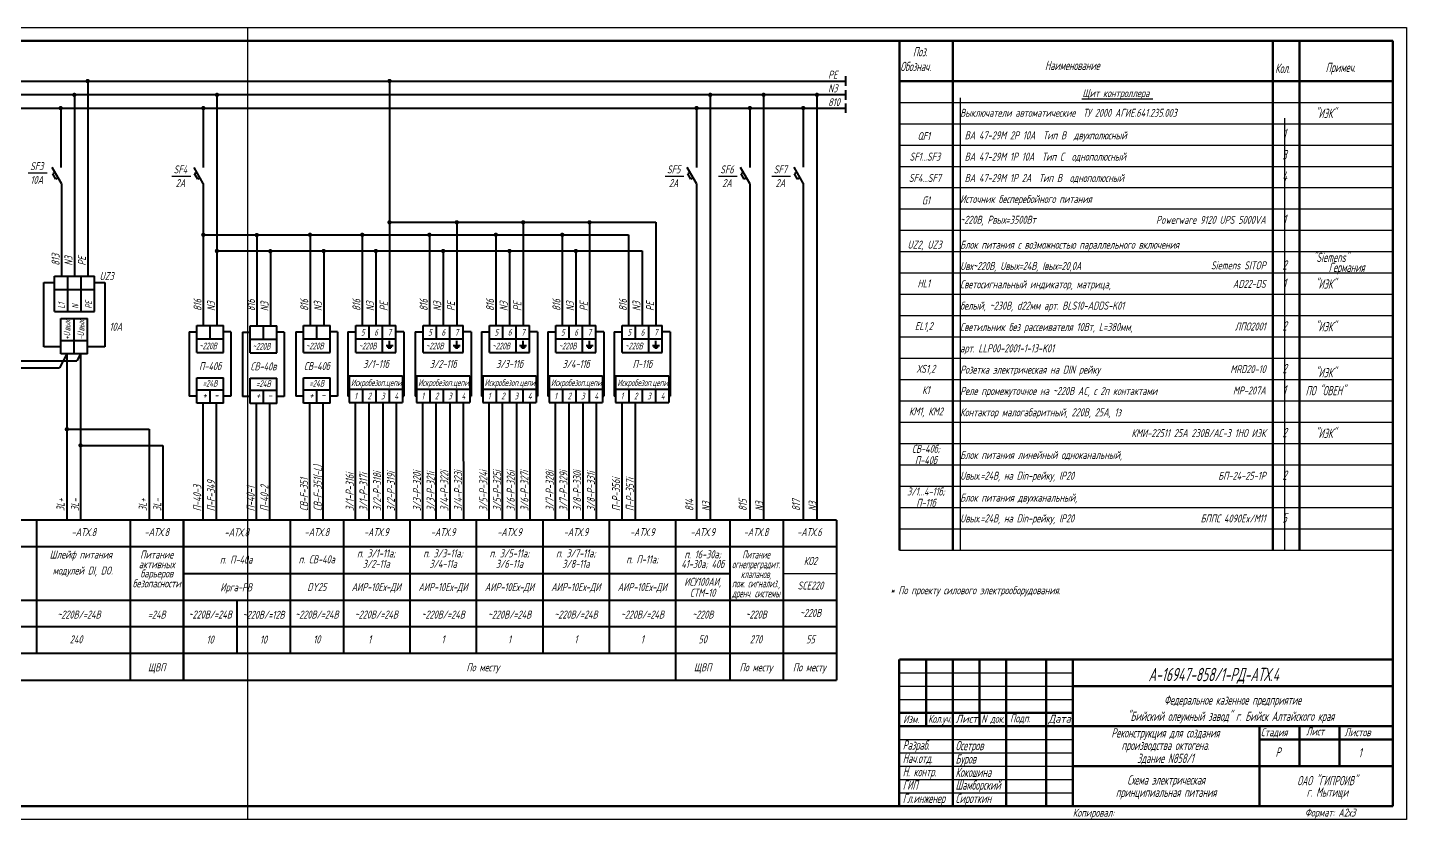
# Model space of a CAD drawing. Header units: millimetres. Extents: x -680 to 9204, y -4430 to 7779.
# Drawn here: x 4118 to 4635, y 2064 to 2361 of the extents above; entities that cross this region are included whole.
import ezdxf
from ezdxf.enums import TextEntityAlignment as Align

# ---------------------------------------------------------------- set-up
doc = ezdxf.new("R2010")
doc.units = ezdxf.units.MM
doc.layers.get('Defpoints').update_dxf_attribs({"color": 33})
for name, color, linetype, lineweight in [('Обводка', 6, 'Continuous', 25), ('Текст_КИП', 2, 'Continuous', 25), ('Толст.рамка', 7, 'Continuous', 60)]:
    doc.layers.add(name, color=color, linetype=linetype, lineweight=lineweight)
doc.layers.add('ТЕКСТ', color=2, linetype='Continuous')
doc.styles.add('Simplex', font='simplex.shx', dxfattribs={"width": 0.7, "oblique": 15})

msp = doc.modelspace()

# ---------------------------------------------------------------- linework, layer by layer
at = {"color": 1}
for p, q in [((3794.801, 2360.589), (4634.655, 2360.589)), ((4634.655, 2360.589), (4634.655, 2063.589)), ((4634.655, 2063.589), (3794.801, 2063.589))]:
    msp.add_line(p, q, dxfattribs=at)
at = {"lineweight": 60}
for p, q in [((3814.117, 2355.589), (4629.562, 2355.589)), ((4629.562, 2355.589), (4629.562, 2068.589)), ((4629.562, 2068.589), (3814.117, 2068.589))]:
    msp.add_line(p, q, dxfattribs=at)
at = {"lineweight": 40}
for p, q in [((4424.477, 2338.739), (4424.477, 2342.327)), ((3999.326, 2340.536), (4424.477, 2340.536)), ((4140.285, 2340.536), (4140.285, 2267.376)), ((4253.44, 2340.541), (4253.44, 2248.858)), ((4424.476, 2333.537), (4424.476, 2337.125)), ((4424.476, 2335.334), (4005.521, 2335.334)), ((4135.281, 2335.334), (4135.281, 2267.376)), ((4188.745, 2335.344), (4188.745, 2248.857)), ((4373.644, 2335.353), (4373.644, 2175.822)), ((4393.654, 2335.349), (4393.654, 2175.818)), ((4413.654, 2335.355), (4413.654, 2175.823)), ((4424.477, 2328.574), (4424.477, 2332.162)), ((4011.716, 2330.371), (4424.477, 2330.371)), ((4130.166, 2330.371), (4130.166, 2308.148)), ((4183.63, 2330.381), (4183.63, 2308.157)), ((4368.539, 2330.388), (4368.539, 2308.164)), ((4388.539, 2330.392), (4388.539, 2308.164)), ((4408.538, 2330.398), (4408.538, 2308.17)), ((4130.438, 2302.148), (4126.974, 2308.148)), ((4128.074, 2306.242), (4127.195, 2305.735)), ((4128.343, 2303.748), (4127.195, 2305.735)), ((4183.63, 2302.157), (4180.166, 2308.157)), ((4181.266, 2306.252), (4180.387, 2305.745)), ((4181.535, 2303.757), (4180.387, 2305.745)), ((4368.539, 2302.164), (4365.075, 2308.164)), ((4366.175, 2306.259), (4365.297, 2305.752)), ((4366.444, 2303.764), (4365.297, 2305.752)), ((4388.539, 2302.164), (4385.075, 2308.164)), ((4386.175, 2306.258), (4385.296, 2305.751)), ((4386.444, 2303.764), (4385.296, 2305.751)), ((4408.538, 2302.17), (4405.074, 2308.17)), ((4406.174, 2306.264), (4405.296, 2305.757)), ((4406.443, 2303.77), (4405.296, 2305.757)), ((4129.227, 2304.258), (4128.343, 2303.748)), ((4130.438, 2302.148), (4130.438, 2267.375)), ((4182.419, 2304.268), (4181.535, 2303.757)), ((4183.63, 2302.157), (4183.63, 2248.857)), ((4367.328, 2304.274), (4366.444, 2303.764)), ((4368.539, 2302.164), (4368.539, 2175.819)), ((4387.328, 2304.274), (4386.444, 2303.764)), ((4388.539, 2302.164), (4388.539, 2175.82)), ((4407.327, 2304.28), (4406.443, 2303.77)), ((4408.538, 2302.17), (4408.538, 2175.825)), ((4253.44, 2287.542), (4353.315, 2287.542)), ((4278.627, 2287.542), (4278.627, 2248.858)), ((4303.523, 2287.542), (4303.523, 2248.858)), ((4328.419, 2287.542), (4328.419, 2248.858)), ((4353.315, 2287.542), (4353.315, 2248.858)), ((4183.63, 2282.867), (4343.084, 2282.866)), ((4203.649, 2282.777), (4203.649, 2248.767)), ((4223.64, 2282.869), (4223.64, 2248.858)), ((4243.21, 2282.868), (4243.21, 2248.858)), ((4268.396, 2282.869), (4268.396, 2248.858)), ((4293.292, 2282.869), (4293.292, 2248.858)), ((4318.188, 2282.868), (4318.188, 2248.858)), ((4343.084, 2282.868), (4343.084, 2248.858)), ((4188.745, 2276.788), (4348.199, 2276.788)), ((4208.764, 2276.699), (4208.764, 2248.767)), ((4228.755, 2276.79), (4228.755, 2248.858)), ((4248.325, 2276.79), (4248.325, 2248.858)), ((4273.512, 2276.79), (4273.512, 2248.858)), ((4298.407, 2276.79), (4298.407, 2248.858)), ((4323.303, 2276.79), (4323.303, 2248.858)), ((4348.199, 2276.789), (4348.199, 2248.858)), ((4123.824, 2264.946), (4127.787, 2264.946)), ((4123.824, 2240.855), (4123.824, 2264.946)), ((4127.786, 2267.375), (4142.787, 2267.375)), ((4127.789, 2254.151), (4127.786, 2267.375)), ((4132.787, 2254.152), (4132.785, 2267.376)), ((4137.786, 2254.153), (4137.786, 2267.376)), ((4142.785, 2264.947), (4146.658, 2264.947)), ((4142.787, 2254.152), (4142.787, 2267.375)), ((4146.658, 2264.947), (4146.658, 2240.86)), ((4127.787, 2262.375), (4142.786, 2262.377)), ((4127.789, 2254.151), (4142.787, 2254.151)), ((4130.239, 2251.434), (4140.24, 2251.434)), ((4130.241, 2238.21), (4130.239, 2251.434)), ((4135.241, 2238.21), (4135.239, 2251.434)), ((4140.241, 2238.21), (4140.239, 2251.434)), ((4181.15, 2248.857), (4191.151, 2248.857)), ((4181.154, 2238.745), (4181.151, 2248.857)), ((4186.152, 2243.857), (4186.151, 2248.857)), ((4191.153, 2238.745), (4191.151, 2248.857)), ((4201.173, 2238.655), (4201.17, 2248.767)), ((4201.17, 2248.767), (4211.17, 2248.767)), ((4206.171, 2243.767), (4206.17, 2248.767)), ((4211.172, 2238.655), (4211.17, 2248.767)), ((4221.164, 2238.746), (4221.161, 2248.858)), ((4221.161, 2248.858), (4231.161, 2248.858)), ((4226.162, 2243.859), (4226.161, 2248.858)), ((4231.163, 2238.746), (4231.161, 2248.858)), ((4240.828, 2248.858), (4255.827, 2248.858)), ((4240.828, 2238.746), (4240.828, 2248.858)), ((4245.827, 2243.821), (4245.825, 2248.858)), ((4250.827, 2238.746), (4250.825, 2248.858)), ((4255.827, 2238.746), (4255.827, 2248.858)), ((4266.014, 2248.858), (4281.014, 2248.858)), ((4266.014, 2238.746), (4266.014, 2248.858)), ((4271.013, 2243.821), (4271.012, 2248.858)), ((4276.014, 2238.746), (4276.012, 2248.858)), ((4281.014, 2238.746), (4281.014, 2248.858)), ((4290.91, 2248.858), (4305.91, 2248.858)), ((4290.91, 2238.746), (4290.91, 2248.858)), ((4295.909, 2243.821), (4295.907, 2248.858)), ((4300.91, 2238.746), (4300.907, 2248.858)), ((4305.91, 2238.746), (4305.91, 2248.858)), ((4315.806, 2248.858), (4330.805, 2248.858)), ((4315.806, 2238.746), (4315.806, 2248.858)), ((4320.805, 2243.821), (4320.803, 2248.858)), ((4325.806, 2238.746), (4325.803, 2248.858)), ((4330.806, 2238.746), (4330.805, 2248.858)), ((4340.702, 2248.858), (4355.701, 2248.858)), ((4340.702, 2238.746), (4340.702, 2248.858)), ((4345.701, 2243.821), (4345.699, 2248.858)), ((4350.701, 2238.746), (4350.699, 2248.858)), ((4355.701, 2238.746), (4355.701, 2248.858)), ((4178.346, 2246.427), (4181.151, 2246.427)), ((4178.346, 2246.427), (4178.346, 2222.337)), ((4181.152, 2243.857), (4191.152, 2243.858)), ((4193.957, 2246.436), (4191.151, 2246.436)), ((4193.957, 2246.432), (4193.973, 2222.342)), ((4198.365, 2246.338), (4201.171, 2246.338)), ((4198.365, 2246.338), (4198.365, 2222.247)), ((4201.171, 2243.767), (4211.171, 2243.768)), ((4213.977, 2246.347), (4211.171, 2246.347)), ((4213.977, 2246.347), (4213.977, 2222.256)), ((4218.356, 2246.429), (4221.162, 2246.429)), ((4218.356, 2246.429), (4218.356, 2222.338)), ((4221.162, 2243.858), (4231.162, 2243.859)), ((4233.968, 2246.438), (4231.162, 2246.438)), ((4233.968, 2246.434), (4233.983, 2222.343)), ((4237.826, 2246.428), (4240.828, 2246.428)), ((4237.826, 2246.428), (4237.826, 2222.338)), ((4240.827, 2243.822), (4255.825, 2243.822)), ((4258.824, 2246.428), (4255.827, 2246.428)), ((4258.824, 2246.428), (4258.824, 2222.338)), ((4263.012, 2246.429), (4266.014, 2246.429)), ((4263.012, 2246.429), (4263.012, 2222.338)), ((4266.013, 2243.822), (4281.012, 2243.822)), ((4284.011, 2246.429), (4281.014, 2246.429)), ((4284.011, 2246.429), (4284.011, 2222.338)), ((4287.908, 2246.429), (4290.91, 2246.429)), ((4287.908, 2246.429), (4287.908, 2222.338)), ((4290.909, 2243.822), (4305.907, 2243.822)), ((4308.907, 2246.429), (4305.91, 2246.429)), ((4308.907, 2246.429), (4308.907, 2222.338)), ((4312.804, 2246.428), (4315.806, 2246.428)), ((4312.804, 2246.428), (4312.804, 2222.338)), ((4315.805, 2243.822), (4330.803, 2243.822)), ((4333.803, 2246.428), (4330.805, 2246.428)), ((4333.803, 2246.428), (4333.803, 2222.338)), ((4337.7, 2246.428), (4340.702, 2246.428)), ((4337.7, 2246.428), (4337.7, 2222.337)), ((4340.701, 2243.822), (4355.699, 2243.822)), ((4358.698, 2246.428), (4355.701, 2246.428)), ((4358.698, 2246.428), (4358.698, 2222.337)), ((4130.241, 2240.857), (4123.824, 2240.856)), ((4132.492, 2238.21), (4129.742, 2232.908)), ((4130.24, 2243.21), (4140.24, 2243.21)), ((4140.241, 2238.21), (4130.241, 2238.21)), ((4132.492, 2238.21), (4132.492, 2175.808)), ((4137.638, 2238.21), (4136.263, 2235.559)), ((4137.638, 2238.21), (4137.641, 2175.808)), ((4146.658, 2240.86), (4140.241, 2240.859)), ((4181.154, 2238.745), (4191.153, 2238.745)), ((4201.173, 2238.655), (4211.172, 2238.655)), ((4221.164, 2238.746), (4231.163, 2238.746)), ((4240.828, 2238.746), (4255.827, 2238.746)), ((4252.135, 2241.285), (4254.746, 2241.285)), ((4252.575, 2240.846), (4254.306, 2240.846)), ((4252.966, 2240.455), (4253.915, 2240.455)), ((4253.44, 2241.285), (4253.44, 2243.151)), ((4266.014, 2238.746), (4281.014, 2238.746)), ((4277.322, 2241.286), (4279.932, 2241.286)), ((4277.761, 2240.846), (4279.493, 2240.846)), ((4278.153, 2240.455), (4279.101, 2240.455)), ((4278.627, 2241.286), (4278.627, 2243.151)), ((4290.91, 2238.746), (4305.91, 2238.746)), ((4302.218, 2241.286), (4304.828, 2241.286)), ((4302.657, 2240.846), (4304.388, 2240.846)), ((4303.048, 2240.455), (4303.997, 2240.455)), ((4303.523, 2241.286), (4303.523, 2243.151)), ((4315.806, 2238.746), (4330.806, 2238.746)), ((4327.114, 2241.285), (4329.724, 2241.285)), ((4327.553, 2240.846), (4329.284, 2240.846)), ((4327.944, 2240.455), (4328.893, 2240.455)), ((4328.419, 2241.285), (4328.419, 2243.15)), ((4340.702, 2238.746), (4355.701, 2238.746)), ((4352.009, 2241.285), (4354.62, 2241.285)), ((4352.449, 2240.845), (4354.18, 2240.845)), ((4352.84, 2240.454), (4353.789, 2240.454)), ((4353.315, 2241.285), (4353.315, 2243.15)), ((4102.324, 2235.559), (4136.263, 2235.559)), ((4098.553, 2232.908), (4129.742, 2232.908)), ((4181.155, 2229.202), (4191.157, 2229.202)), ((4181.157, 2219.691), (4181.155, 2229.202)), ((4191.157, 2219.691), (4191.155, 2229.202)), ((4201.175, 2229.112), (4211.176, 2229.112)), ((4201.177, 2219.601), (4201.175, 2229.112)), ((4211.177, 2219.601), (4211.175, 2229.112)), ((4221.166, 2229.203), (4231.167, 2229.203)), ((4221.168, 2219.692), (4221.166, 2229.203)), ((4231.168, 2219.692), (4231.166, 2229.203)), ((4238.328, 2230.02), (4258.327, 2230.02)), ((4238.328, 2230.02), (4238.328, 2219.908)), ((4258.327, 2230.02), (4258.327, 2219.908)), ((4263.514, 2230.02), (4283.514, 2230.02)), ((4263.514, 2230.02), (4263.514, 2219.908)), ((4283.514, 2230.02), (4283.514, 2219.908)), ((4288.41, 2230.02), (4308.41, 2230.02)), ((4288.41, 2230.02), (4288.41, 2219.908)), ((4308.41, 2230.02), (4308.41, 2219.908)), ((4313.306, 2230.02), (4333.306, 2230.02)), ((4313.306, 2230.02), (4313.306, 2219.908)), ((4333.306, 2230.02), (4333.305, 2219.908)), ((4338.202, 2230.019), (4358.201, 2230.019)), ((4338.202, 2230.019), (4338.202, 2219.908)), ((4358.201, 2230.019), (4358.201, 2219.908)), ((4181.156, 2224.691), (4191.156, 2224.691)), ((4186.157, 2219.691), (4186.156, 2224.691)), ((4201.176, 2224.601), (4211.176, 2224.601)), ((4206.177, 2219.601), (4206.176, 2224.601)), ((4221.167, 2224.692), (4231.167, 2224.692)), ((4226.168, 2219.692), (4226.167, 2224.692)), ((4238.327, 2224.944), (4258.327, 2224.944)), ((4243.327, 2224.945), (4243.325, 2219.908)), ((4248.326, 2224.908), (4248.325, 2219.908)), ((4253.326, 2224.908), (4253.325, 2219.908)), ((4263.513, 2224.944), (4283.514, 2224.944)), ((4268.513, 2224.945), (4268.512, 2219.908)), ((4273.513, 2224.908), (4273.512, 2219.908)), ((4278.513, 2224.908), (4278.512, 2219.908)), ((4288.409, 2224.944), (4308.41, 2224.944)), ((4293.409, 2224.945), (4293.407, 2219.908)), ((4298.409, 2224.908), (4298.407, 2219.908)), ((4303.409, 2224.908), (4303.407, 2219.908)), ((4313.305, 2224.944), (4333.305, 2224.944)), ((4318.305, 2224.945), (4318.303, 2219.908)), ((4323.304, 2224.908), (4323.303, 2219.908)), ((4328.304, 2224.908), (4328.303, 2219.908)), ((4338.201, 2224.944), (4358.201, 2224.944)), ((4343.201, 2224.945), (4343.199, 2219.908)), ((4348.2, 2224.907), (4348.199, 2219.908)), ((4353.2, 2224.907), (4353.199, 2219.908)), ((4181.157, 2222.337), (4178.346, 2222.337)), ((4191.157, 2219.691), (4181.157, 2219.691)), ((4183.47, 2219.6), (4183.47, 2175.731)), ((4188.619, 2175.731), (4188.616, 2219.6)), ((4193.973, 2222.346), (4191.157, 2222.346)), ((4201.176, 2222.247), (4198.365, 2222.247)), ((4211.177, 2219.601), (4201.177, 2219.601)), ((4203.48, 2219.601), (4203.48, 2175.732)), ((4208.629, 2175.732), (4208.626, 2219.601)), ((4213.977, 2222.256), (4211.176, 2222.256)), ((4221.167, 2222.338), (4218.356, 2222.338)), ((4231.168, 2219.692), (4221.168, 2219.692)), ((4223.471, 2219.692), (4223.471, 2175.823)), ((4228.62, 2175.823), (4228.617, 2219.692)), ((4233.983, 2222.347), (4231.167, 2222.347)), ((4238.328, 2222.338), (4237.826, 2222.338)), ((4238.328, 2219.908), (4258.327, 2219.908)), ((4240.606, 2219.908), (4240.606, 2175.823)), ((4245.756, 2175.823), (4245.752, 2219.908)), ((4250.898, 2219.908), (4250.898, 2175.824)), ((4256.048, 2175.824), (4256.044, 2219.908)), ((4258.327, 2222.338), (4258.824, 2222.338)), ((4263.514, 2222.338), (4263.012, 2222.338)), ((4263.514, 2219.908), (4283.514, 2219.908)), ((4265.793, 2219.908), (4265.793, 2175.824)), ((4270.942, 2175.824), (4270.939, 2219.908)), ((4276.085, 2219.908), (4276.085, 2175.824)), ((4281.234, 2175.824), (4281.231, 2219.908)), ((4283.514, 2222.338), (4284.011, 2222.338)), ((4288.41, 2222.338), (4287.908, 2222.338)), ((4288.41, 2219.908), (4308.41, 2219.908)), ((4290.688, 2219.908), (4290.688, 2175.824)), ((4295.838, 2175.824), (4295.834, 2219.908)), ((4300.98, 2219.908), (4300.98, 2175.824)), ((4306.13, 2175.824), (4306.127, 2219.908)), ((4308.41, 2222.338), (4308.907, 2222.338)), ((4313.306, 2222.338), (4312.804, 2222.338)), ((4313.306, 2219.908), (4333.305, 2219.908)), ((4315.584, 2219.908), (4315.584, 2175.823)), ((4320.734, 2175.823), (4320.73, 2219.908)), ((4325.876, 2219.908), (4325.876, 2175.824)), ((4331.026, 2175.824), (4331.022, 2219.908)), ((4333.305, 2222.338), (4333.803, 2222.338)), ((4338.202, 2222.337), (4337.7, 2222.337)), ((4338.202, 2219.908), (4358.201, 2219.908)), ((4340.48, 2219.908), (4340.48, 2175.823)), ((4345.63, 2175.823), (4345.626, 2219.908)), ((4358.201, 2222.337), (4358.698, 2222.337)), ((4132.492, 2209.94), (4163.309, 2209.94)), ((4163.309, 2209.94), (4163.309, 2175.808)), ((4137.607, 2203.862), (4168.456, 2203.862)), ((4168.456, 2203.862), (4168.457, 2175.808))]:
    msp.add_line(p, q, dxfattribs=at)
at = {"lineweight": 50}
msp.add_line((4444.562, 2340.542), (4629.562, 2340.542), dxfattribs=at)
msp.add_line((4401.063, 2155.825), (4421.062, 2155.826))
at = {"lineweight": 40, "const_width": 0.808}
for points in [[(4139.877, 2340.536, 1), (4140.685, 2340.536, 1)], [(4253.036, 2340.541, 1), (4253.845, 2340.541, 1)], [(4134.877, 2335.333, 1), (4135.685, 2335.333, 1)], [(4188.341, 2335.342, 1), (4189.149, 2335.342, 1)], [(4373.25, 2335.349, 1), (4374.058, 2335.349, 1)], [(4393.25, 2335.354, 1), (4394.058, 2335.354, 1)], [(4413.25, 2335.36, 1), (4414.058, 2335.36, 1)], [(4129.762, 2330.371, 1), (4130.57, 2330.371, 1)], [(4183.226, 2330.381, 1), (4184.034, 2330.381, 1)], [(4368.135, 2330.388, 1), (4368.943, 2330.388, 1)], [(4388.135, 2330.392, 1), (4388.943, 2330.392, 1)], [(4408.134, 2330.398, 1), (4408.943, 2330.398, 1)], [(4253.036, 2287.542, 1), (4253.845, 2287.542, 1)], [(4278.223, 2287.542, 1), (4279.031, 2287.542, 1)], [(4303.119, 2287.542, 1), (4303.927, 2287.542, 1)], [(4328.015, 2287.542, 1), (4328.823, 2287.542, 1)], [(4183.226, 2282.867, 1), (4184.034, 2282.867, 1)], [(4203.245, 2282.777, 1), (4204.053, 2282.777, 1)], [(4223.236, 2282.869, 1), (4224.044, 2282.869, 1)], [(4242.806, 2282.868, 1), (4243.614, 2282.868, 1)], [(4267.992, 2282.869, 1), (4268.8, 2282.869, 1)], [(4292.888, 2282.869, 1), (4293.696, 2282.869, 1)], [(4317.784, 2282.868, 1), (4318.592, 2282.868, 1)], [(4188.341, 2276.788, 1), (4189.149, 2276.788, 1)], [(4208.36, 2276.699, 1), (4209.169, 2276.699, 1)], [(4228.351, 2276.79, 1), (4229.16, 2276.79, 1)], [(4247.921, 2276.79, 1), (4248.729, 2276.79, 1)], [(4273.107, 2276.79, 1), (4273.916, 2276.79, 1)], [(4298.003, 2276.79, 1), (4298.812, 2276.79, 1)], [(4322.899, 2276.79, 1), (4323.707, 2276.79, 1)], [(4132.088, 2209.94, 1), (4132.896, 2209.94, 1)], [(4137.203, 2203.862, 1), (4138.011, 2203.862, 1)]]:
    msp.add_lwpolyline(points, format="xyb", close=True, dxfattribs=at)
at = {"layer": 'Defpoints'}
for p, q in [((4200.223, 2360.589), (4200.223, 2063.589)), ((4467.356, 2334.225), (4467.356, 2164.542)), ((4589, 2326.601), (4589, 2164.542))]:
    msp.add_line(p, q, dxfattribs=at)
at = {"layer": 'Обводка', "color": 155}
for p, q in [((4444.562, 2332.542), (4629.562, 2332.542)), ((4444.562, 2324.542), (4629.562, 2324.542)), ((4444.562, 2316.542), (4629.562, 2316.542)), ((4444.562, 2308.542), (4629.562, 2308.542)), ((4444.562, 2300.542), (4629.562, 2300.542)), ((4444.562, 2292.542), (4629.562, 2292.542)), ((4444.562, 2284.542), (4629.562, 2284.542)), ((4444.562, 2276.542), (4629.562, 2276.542)), ((4444.562, 2268.542), (4629.562, 2268.542)), ((4444.562, 2260.542), (4629.562, 2260.542)), ((4444.562, 2252.542), (4629.562, 2252.542)), ((4444.562, 2244.542), (4629.562, 2244.542)), ((4444.562, 2236.542), (4629.562, 2236.542)), ((4444.562, 2228.542), (4629.562, 2228.542)), ((4444.562, 2220.542), (4629.562, 2220.542)), ((4444.562, 2212.542), (4629.562, 2212.542)), ((4444.562, 2204.542), (4629.562, 2204.542)), ((4444.562, 2196.542), (4629.562, 2196.542)), ((4444.562, 2188.542), (4629.562, 2188.542)), ((4444.562, 2180.542), (4629.562, 2180.542)), ((4444.562, 2172.542), (4629.562, 2172.542)), ((4444.562, 2164.542), (4629.562, 2164.542)), ((4444.562, 2118.583), (4509.562, 2118.583)), ((4444.562, 2113.583), (4509.562, 2113.583)), ((4444.562, 2108.583), (4509.562, 2108.583)), ((4444.562, 2093.583), (4509.562, 2093.583)), ((4444.562, 2088.583), (4509.562, 2088.583)), ((4444.562, 2083.583), (4509.562, 2083.583)), ((4444.562, 2078.583), (4509.562, 2078.583)), ((4444.562, 2073.583), (4509.562, 2073.583))]:
    msp.add_line(p, q, dxfattribs=at)
at = {"layer": 'Обводка'}
for p, q in [((4118.023, 2306.077), (4125.039, 2306.085)), ((4171.877, 2304.861), (4178.893, 2304.869)), ((4356.786, 2304.868), (4363.802, 2304.876)), ((4376.786, 2304.868), (4383.802, 2304.876)), ((4396.786, 2304.874), (4403.802, 2304.882))]:
    msp.add_line(p, q, dxfattribs=at)
at = {"layer": 'Обводка', "lineweight": 40}
for p, q in [((4421.062, 2175.814), (3825.746, 2175.808)), ((4121.095, 2175.809), (4121.098, 2125.801)), ((4156.154, 2175.813), (4156.156, 2115.814)), ((4176.158, 2115.815), (4176.154, 2175.813)), ((4176.157, 2175.816), (4176.16, 2115.817)), ((4176.157, 2175.814), (4176.158, 2115.815)), ((4216.168, 2175.818), (4216.168, 2125.814)), ((4236.168, 2175.817), (4236.168, 2125.809)), ((4261.064, 2175.817), (4261.064, 2125.809)), ((4285.96, 2175.817), (4285.959, 2125.809)), ((4310.855, 2175.817), (4310.855, 2125.809)), ((4335.751, 2175.817), (4335.751, 2125.809)), ((4360.647, 2175.817), (4360.647, 2115.817)), ((4381.063, 2175.82), (4381.063, 2115.807)), ((4401.063, 2175.82), (4401.063, 2115.803)), ((4421.062, 2175.82), (4421.063, 2115.803)), ((4421.062, 2165.822), (4017.278, 2165.808)), ((4176.158, 2155.819), (4381.063, 2155.825)), ((3837.746, 2145.804), (4421.062, 2145.806)), ((4196.167, 2145.716), (4196.167, 2125.714)), ((4421.063, 2135.804), (3837.746, 2135.804)), ((4421.063, 2125.806), (3825.746, 2125.8)), ((3825.746, 2115.803), (4421.063, 2115.803))]:
    msp.add_line(p, q, dxfattribs=at)
at = {"layer": 'Толст.рамка'}
for p, q in [((4444.562, 2164.542), (4444.562, 2355.567)), ((4464.562, 2164.542), (4464.562, 2355.57)), ((4584.562, 2164.542), (4584.562, 2355.567)), ((4594.562, 2164.542), (4594.562, 2355.569)), ((4444.562, 2340.542), (4629.562, 2340.542)), ((4444.483, 2068.583), (4444.483, 2123.583)), ((4444.562, 2123.583), (4629.562, 2123.583)), ((4454.562, 2098.583), (4454.562, 2123.583)), ((4464.562, 2068.583), (4464.562, 2123.583)), ((4474.562, 2098.583), (4474.562, 2123.583)), ((4484.562, 2068.583), (4484.562, 2123.583)), ((4499.562, 2068.583), (4499.562, 2123.583)), ((4509.562, 2068.583), (4509.562, 2123.583)), ((4509.562, 2113.583), (4629.562, 2113.583)), ((4444.562, 2103.583), (4509.562, 2103.583)), ((4444.562, 2098.583), (4509.562, 2098.583)), ((4509.562, 2098.583), (4629.562, 2098.583)), ((4579.562, 2098.583), (4579.562, 2068.583)), ((4579.562, 2093.583), (4629.562, 2093.583)), ((4594.562, 2083.583), (4594.562, 2098.583)), ((4609.562, 2083.583), (4609.562, 2098.583)), ((4509.562, 2083.583), (4629.562, 2083.583))]:
    msp.add_line(p, q, dxfattribs=at)

# ---------------------------------------------------------------- texts
at = {"layer": 'Defpoints', "style": 'Simplex', "oblique": 15, "width": 0.6}
msp.add_text('10А', height=3, dxfattribs=at).set_placement((4150.799, 2246.887), align=Align.CENTER)
at = {"layer": 'ТЕКСТ', "color": 4, "style": 'Simplex', "oblique": 15, "width": 0.6}
for s, p in [('PE', (4417.86, 2341.421)), ('N3', (4417.86, 2336.312)), ('810', (4417.86, 2331.098))]:
    msp.add_text(s, height=3, dxfattribs=at).set_placement(p)
at = {"layer": 'ТЕКСТ', "style": 'Simplex', "oblique": 15, "width": 0.6}
msp.add_text('* По проекту силового электрооборудования.', height=3, dxfattribs=at).set_placement((4441.207, 2148.039))
at = {"layer": 'Текст_КИП', "style": 'Simplex', "oblique": 15}
for s, height, width, p in [('Поз.', 3.5, 0.6, (4449.654, 2349.787)), ('Обознач.', 3.5, 0.6, (4444.931, 2344.256)), ('Наименование', 3.5, 0.6, (4499.141, 2344.636)), ('Кол.', 3.5, 0.6, (4585.431, 2343.566)), ('Примеч.', 3.5, 0.6, (4604.371, 2343.908)), ('%%UЩит контроллера ', 3, 0.6, (4513.192, 2334.5)), ('Выключатели автоматические  ТУ 2000 АГИЕ.641.235.003', 3, 0.6, (4467.356, 2327.11)), ('ВА 47-29М 2Р 10А  Тип В  двухполюсный', 3, 0.6, (4469.036, 2318.672)), ('ВА 47-29М 1P 10А  Тип С  однополюсный', 3, 0.6, (4469.036, 2310.672)), ('ВА 47-29М 1P 2А  Тип В  однополюсный', 3, 0.6, (4469.036, 2302.672)), ('Источник бесперебойного питания', 3, 0.6, (4467.356, 2294.789)), ('~220В, Pвых=3500Вт', 3, 0.6, (4467.356, 2287.005)), ('Блок питания с возможностью параллельного включения', 3, 0.6, (4467.356, 2277.655)), ('Uвх~220В, Uвых=24В, Iвых=20,0А', 3, 0.6, (4467.356, 2269.655)), ('Светосигнальный индикатор, матрица,', 3, 0.6, (4467.356, 2262.789)), ('белый, ~230В, d22мм арт. BLS10-ADDS-K01', 3, 0.6, (4467.356, 2254.789)), ('Светильник без рассеивателя 10Вт, L=380мм,', 3, 0.6, (4467.356, 2246.789)), ('5', 2.5, 0.6, (4242.727, 2245.062)), ('6', 2.5, 0.6, (4247.724, 2245.063)), ('7', 2.5, 0.6, (4252.724, 2245.063)), ('5', 2.5, 0.6, (4267.913, 2245.062)), ('6', 2.5, 0.6, (4272.91, 2245.064)), ('7', 2.5, 0.6, (4277.91, 2245.064)), ('5', 2.5, 0.6, (4292.809, 2245.062)), ('6', 2.5, 0.6, (4297.806, 2245.064)), ('7', 2.5, 0.6, (4302.806, 2245.064)), ('5', 2.5, 0.6, (4317.705, 2245.062)), ('6', 2.5, 0.6, (4322.702, 2245.063)), ('7', 2.5, 0.6, (4327.702, 2245.063)), ('5', 2.5, 0.6, (4342.601, 2245.061)), ('6', 2.5, 0.6, (4347.598, 2245.063)), ('7', 2.5, 0.6, (4352.598, 2245.064)), ('~220В', 2.5, 0.6, (4182.032, 2239.928)), ('~220В', 2.5, 0.6, (4202.051, 2239.798)), ('~220В', 2.5, 0.6, (4222.042, 2239.89)), ('~220В', 2.5, 0.6, (4241.83, 2239.89)), ('~220В', 2.5, 0.6, (4267.017, 2239.89)), ('~220В', 2.5, 0.6, (4291.913, 2239.89)), ('~220В', 2.5, 0.6, (4316.809, 2239.89)), ('~220В', 2.5, 0.6, (4341.704, 2239.889)), ('арт. LLP00-2001-1-13-K01', 3, 0.6, (4467.356, 2238.789)), ('Розетка электрическая на DIN рейку', 3, 0.6, (4467.356, 2230.789)), ('=24В', 2.5, 0.6, (4183.343, 2225.876)), ('=24В', 2.5, 0.6, (4203.362, 2225.786)), ('=24В', 2.5, 0.6, (4223.353, 2225.877)), ('Искробезоп.цепи', 2.5, 0.6, (4238.978, 2226.129)), ('Искробезоп.цепи', 2.5, 0.6, (4264.164, 2226.129)), ('Искробезоп.цепи', 2.5, 0.6, (4289.06, 2226.129)), ('Искробезоп.цепи', 2.5, 0.6, (4313.956, 2226.129)), ('Искробезоп.цепи', 2.5, 0.6, (4338.852, 2226.128)), ('+', 3, 0.6, (4183.334, 2221.293)), ('+', 3, 0.6, (4203.353, 2221.203)), ('+', 3, 0.6, (4223.345, 2221.294)), ('1', 2.5, 0.6, (4240.227, 2221.148)), ('2', 2.5, 0.6, (4245.225, 2221.149)), ('3', 2.5, 0.6, (4250.225, 2221.111)), ('4', 2.5, 0.6, (4255.225, 2221.111)), ('1', 2.5, 0.6, (4265.413, 2221.148)), ('2', 2.5, 0.6, (4270.412, 2221.149)), ('3', 2.5, 0.6, (4275.411, 2221.112)), ('4', 2.5, 0.6, (4280.411, 2221.112)), ('1', 2.5, 0.6, (4290.309, 2221.148)), ('2', 2.5, 0.6, (4295.308, 2221.149)), ('3', 2.5, 0.6, (4300.307, 2221.112)), ('4', 2.5, 0.6, (4305.307, 2221.112)), ('1', 2.5, 0.6, (4315.205, 2221.148)), ('2', 2.5, 0.6, (4320.203, 2221.149)), ('3', 2.5, 0.6, (4325.203, 2221.111)), ('4', 2.5, 0.6, (4330.203, 2221.111)), ('1', 2.5, 0.6, (4340.101, 2221.147)), ('2', 2.5, 0.6, (4345.099, 2221.148)), ('3', 2.5, 0.6, (4350.099, 2221.111)), ('4', 2.5, 0.6, (4355.099, 2221.111)), ('Реле промежуточное на ~220В AC, с 2п контактами', 3, 0.6, (4467.356, 2222.789)), ('-', 3, 0.6, (4187.762, 2221.293)), ('-', 3, 0.6, (4207.781, 2221.203)), ('-', 3, 0.6, (4227.772, 2221.294)), ('Контактор малогабаритный, 220В, 25А, 1з', 3, 0.6, (4467.356, 2214.789)), ('Блок питания линейный одноканальный,', 3, 0.6, (4467.356, 2198.789)), ('Uвых.=24В, на Din-рейку, IP20', 3, 0.6, (4467.356, 2191.005)), ('Блок питания двухканальный,', 3, 0.6, (4467.356, 2182.789)), ('Uвых.=24В, на Din-рейку, IP20', 3, 0.6, (4467.356, 2175.005)), ('Изм.', 3, 0.6, (4445.996, 2099.696)), ('Подп.', 3, 0.6, (4486.051, 2100.012)), ('Стадия', 3, 0.6, (4580.091, 2094.79)), ('Лист', 3, 0.6, (4597.031, 2095.107)), ('Листов', 3, 0.6, (4611.438, 2094.79)), ('Разраб.', 3.5, 0.6, (4445.821, 2089.733)), ('Осетров', 3.5, 0.6, (4465.627, 2089.537)), ('Р', 3.5, 0.6, (4585.592, 2087.087)), ('1', 3.5, 0.6, (4616.741, 2086.879)), ('Нач.отд.', 3.5, 0.6, (4445.821, 2084.733)), ('Н. контр.', 3.5, 0.6, (4445.821, 2079.733)), ('Буров', 3.5, 0.6, (4465.627, 2084.537)), ('ГИП', 3.5, 0.6, (4445.821, 2074.733)), ('Шамборский', 3.5, 0.5, (4465.627, 2074.733)), ('Кокошина', 3.5, 0.6, (4465.627, 2079.537)), ('Гл.инженер', 3.5, 0.6, (4445.821, 2069.733)), ('Сироткин', 3.5, 0.6, (4465.627, 2069.733))]:
    msp.add_text(s, height=height, dxfattribs=dict(at, width=width)).set_placement(p)
at = {"layer": 'Текст_КИП', "style": 'Simplex', "oblique": 15, "width": 0.6}
for s, height, p in [('"ИЭК"', 3.5, (4604.333, 2326.665)), ('1', 3.5, (4589, 2319.155)), ('3', 3.5, (4589, 2311.155)), ('SF3', 3, (4121.167, 2307.105)), ('SF4', 3, (4175.021, 2305.889)), ('SF5', 3, (4359.931, 2305.896)), ('SF6', 3, (4379.93, 2305.896)), ('SF7', 3, (4399.93, 2305.902)), ('4', 3.5, (4589, 2303.155)), ('1', 3.5, (4589, 2286.957)), ('"Siemens"', 3.5, (4606.376, 2272.665)), ('2', 3.5, (4589, 2269.798)), ('Германия', 3.5, (4612.227, 2268.911)), ('1', 3.5, (4589, 2262.957)), ('"ИЭК"', 3.5, (4604.333, 2262.665)), ('2', 3.5, (4589, 2246.957)), ('"ИЭК"', 3.5, (4604.333, 2246.665)), ('2', 3.5, (4589, 2230.957)), ('"ИЭК"', 3.5, (4604.333, 2229.409)), ('1', 3.5, (4589, 2222.957)), ('ПО "ОВЕН"', 3.5, (4604.333, 2222.665)), ('2', 3.5, (4589, 2206.957)), ('"ИЭК"', 3.5, (4604.333, 2206.665)), ('2', 3.5, (4589, 2190.957)), ('5', 3.5, (4589, 2174.957)), ('Федеральное казенное предприятие', 3.5, (4569.483, 2106.624)), ('"Бийский олеумный завод" г. Бийск Алтайского края ', 3.5, (4569.483, 2100.547)), ('Реконструкция для создания', 3.5, (4544.29, 2094.299)), ('производства октогена.', 3.5, (4544.29, 2089.645)), ('Здание N858/1', 3.5, (4544.29, 2084.757)), ('Схема электрическая', 3.5, (4544.562, 2076.658)), ('ОАО "ГИПРОИВ"', 3.5, (4604.999, 2076.394)), ('принципиальная питания', 3.5, (4544.562, 2072.026))]:
    msp.add_text(s, height=height, dxfattribs=at).set_placement(p, align=Align.CENTER)
at = {"layer": 'Текст_КИП', "color": 3, "style": 'Simplex', "oblique": 15}
for s, width, p in [('QF1', 0.6, (4453.714, 2318.38)), ('SF1...SF3', 0.6, (4454.129, 2310.672)), ('SF4...SF7', 0.6, (4454.129, 2302.672)), ('10А', 0.6, (4121.167, 2301.968)), ('2А', 0.6, (4175.021, 2300.752)), ('2А', 0.6, (4359.931, 2300.759)), ('2А', 0.6, (4379.93, 2300.759)), ('2А', 0.6, (4399.93, 2300.765)), ('G1', 0.6, (4454.509, 2294.253)), ('UZ2, UZ3', 0.6, (4454.009, 2277.671)), ('UZ3', 0.6, (4147.386, 2265.873)), ('HL1', 0.6, (4453.714, 2263.102)), ('ЕL1,2', 0.6, (4453.714, 2247.102)), ('ХS1,2', 0.6, (4454.509, 2231.102)), ('К1', 0.6, (4454.509, 2223.102)), ('КМ1, КМ2', 0.6, (4454.509, 2215.102)), ('СВ-40б;', 0.6, (4454.509, 2201.08)), ('П-40б', 0.6, (4454.509, 2196.83)), ('3/1...4-11б;', 0.6, (4454.509, 2185.08)), ('П-11б', 0.6, (4454.509, 2180.83)), ('Шлейф питания ', 0.6, (4138.444, 2161.44)), ('Питание', 0.6, (4166.157, 2161.44)), ('п. П-40а', 0.6, (4195.928, 2159.546)), ('п. СВ-40а', 0.6, (4226.168, 2159.637)), ('п. 3/1-11а;', 0.6, (4248.449, 2161.896)), ('3/2-11а', 0.6, (4248.449, 2157.956)), ('п. 3/3-11а;', 0.6, (4273.501, 2161.896)), ('3/4-11а', 0.6, (4273.501, 2157.955)), ('п. 3/5-11а;', 0.6, (4298.397, 2161.896)), ('3/6-11а', 0.6, (4298.397, 2157.955)), ('п. 3/7-11а;', 0.6, (4323.293, 2161.899)), ('3/8-11а', 0.6, (4323.293, 2157.958)), ('п. П-11а;', 0.6, (4348.189, 2159.635)), ('41-30а; 40б', 0.6, (4370.824, 2157.877)), ('п. 16-30а;', 0.6, (4370.824, 2161.516)), ('Питание', 0.5, (4390.823, 2161.441)), ('КО2', 0.6, (4411.239, 2159.023)), ('модулей DI, DO.', 0.6, (4138.444, 2155.44)), ('активных', 0.6, (4166.157, 2157.797)), ('барьеров', 0.6, (4166.157, 2154.331)), ('огнепреградит.', 0.5, (4390.823, 2157.798)), ('клапанов,', 0.5, (4390.823, 2154.084)), ('безопасности', 0.6, (4166.157, 2150.617)), ('Ирга-РВ', 0.6, (4195.928, 2149.157)), ('DY25', 0.6, (4226.168, 2149.25)), ('АИР-10Ех-ДИ', 0.6, (4248.449, 2149.25)), ('АИР-10Ех-ДИ', 0.6, (4273.501, 2149.25)), ('АИР-10Ех-ДИ', 0.6, (4298.397, 2149.25)), ('АИР-10Ех-ДИ', 0.6, (4323.293, 2149.253)), ('АИР-10Ех-ДИ', 0.6, (4348.189, 2149.249)), ('ИСУ100АИ,', 0.6, (4370.824, 2151.228)), ('пож. сигнализ.,', 0.5, (4390.823, 2150.618)), ('SCE220', 0.6, (4411.239, 2149.809)), ('СТМ-10', 0.6, (4370.824, 2147.121)), ('дренч. системы', 0.5, (4390.823, 2146.904)), ('~220В/=24В', 0.6, (4136.979, 2138.915)), ('=24В', 0.6, (4166.157, 2138.915)), ('~220В/=24В', 0.6, (4186.167, 2138.932)), ('~220В/=12В', 0.6, (4206.177, 2138.831)), ('~220В/=24В', 0.6, (4226.168, 2138.923)), ('~220В/=24В', 0.6, (4248.449, 2138.923)), ('~220В/=24В', 0.6, (4273.501, 2138.922)), ('~220В/=24В', 0.6, (4298.397, 2138.922)), ('~220В/=24В', 0.6, (4323.293, 2138.925)), ('~220В/=24В', 0.6, (4348.189, 2138.922)), ('~220В', 0.6, (4370.824, 2138.924)), ('~220В', 0.6, (4390.823, 2138.929)), ('~220В', 0.6, (4411.239, 2139.54)), ('240', 0.6, (4135.937, 2129.63)), ('10', 0.6, (4186.167, 2129.54)), ('10', 0.6, (4206.177, 2129.542)), ('10', 0.6, (4226.168, 2129.633)), ('1', 0.6, (4245.991, 2129.633)), ('1', 0.6, (4273.501, 2129.633)), ('1', 0.6, (4298.397, 2129.632)), ('1', 0.6, (4323.293, 2129.636)), ('1', 0.6, (4348.189, 2129.632)), ('50', 0.6, (4370.824, 2129.635)), ('270', 0.6, (4390.823, 2129.639)), ('55', 0.6, (4411.24, 2129.635)), ('ЩВП', 0.6, (4166.157, 2119.141)), ('По месту', 0.6, (4288.413, 2119.143)), ('ЩВП', 0.6, (4370.824, 2119.143)), ('По месту', 0.6, (4390.823, 2119.143)), ('По месту', 0.6, (4410.823, 2119.143)), ('Формат: А2х3', 0.6, (4606.077, 2064.665))]:
    msp.add_text(s, height=3, dxfattribs=dict(at, width=width)).set_placement(p, align=Align.CENTER)
at = {"layer": 'Текст_КИП', "color": 1, "style": 'Simplex', "oblique": 15, "width": 0.6}
msp.add_text('Powerware 9120 UPS 5000VA', height=3, dxfattribs=at).set_placement((4581.89, 2286.969), align=Align.RIGHT)
at = {"layer": 'Текст_КИП', "color": 4, "style": 'Simplex', "oblique": 15, "width": 0.6}
for s, p in [('813', (4129.752, 2271.291)), ('N3', (4134.596, 2271.292)), ('РЕ', (4139.617, 2271.292)), ('814', (4367.336, 2179.24)), ('N3', (4373.531, 2179.24)), ('815', (4387.336, 2179.245)), ('N3', (4393.531, 2179.245)), ('817', (4407.336, 2179.25)), ('N3', (4413.53, 2179.25))]:
    msp.add_text(s, height=3, rotation=90, dxfattribs=at).set_placement(p)
at = {"layer": 'Текст_КИП', "style": 'Simplex', "oblique": 15, "width": 0.6}
for s, p in [('Siemens SITOP', (4581.89, 2269.896)), ('AD22-DS', (4581.89, 2262.969)), ('ЛПО2001', (4581.89, 2246.969)), ('MRD20-10', (4581.89, 2230.969)), ('МР-207А', (4581.89, 2222.969)), ('КМИ-22511 25А 230В/АС-3 1НО ИЭК', (4581.89, 2206.969)), ('БП-24-25-1Р', (4581.89, 2190.969)), ('БППС 4090Ex/M11', (4581.89, 2174.969))]:
    msp.add_text(s, height=3, dxfattribs=at).set_placement(p, align=Align.RIGHT)
for s, height, p in [('L1', 2.5, (4131.678, 2255.123)), ('N', 2.5, (4136.873, 2255.124)), ('РЕ', 2.5, (4141.923, 2255.124)), ('816', 3, (4182.962, 2254.284)), ('N3', 3, (4188.06, 2254.284)), ('816', 3, (4202.981, 2254.194)), ('N3', 3, (4208.079, 2254.194)), ('816', 3, (4222.972, 2254.285)), ('N3', 3, (4228.07, 2254.285)), ('816', 3, (4242.542, 2254.285)), ('N3', 3, (4247.64, 2254.285)), ('РЕ', 3, (4252.755, 2254.285)), ('816', 3, (4267.728, 2254.286)), ('N3', 3, (4272.826, 2254.286)), ('РЕ', 3, (4277.942, 2254.286)), ('816', 3, (4292.624, 2254.286)), ('N3', 3, (4297.722, 2254.286)), ('РЕ', 3, (4302.837, 2254.286)), ('816', 3, (4317.52, 2254.285)), ('N3', 3, (4322.618, 2254.285)), ('РЕ', 3, (4327.733, 2254.285)), ('816', 3, (4342.416, 2254.285)), ('N3', 3, (4347.514, 2254.285)), ('РЕ', 3, (4352.629, 2254.285)), ('вых.', 2.5, (4133.828, 2246.651)), ('вых.', 2.5, (4139.028, 2246.651)), ('+U', 2.5, (4133.761, 2243.469)), ('-U', 2.5, (4138.961, 2243.469)), ('3L+', 3, (4131.598, 2179.235)), ('3L-', 3, (4137.043, 2179.235)), ('3L+', 3, (4162.414, 2179.235)), ('3L-', 3, (4167.86, 2179.235))]:
    msp.add_text(s, height=height, rotation=90, dxfattribs=at).set_placement(p)
at = {"layer": 'Текст_КИП', "color": 0, "style": 'Simplex', "oblique": 15, "width": 0.6}
for s, p in [('П-40б', (4186.156, 2232.104)), ('СВ-40в', (4206.174, 2232.014)), ('СВ-40б', (4226.166, 2232.106)), ('3/1-11б', (4248.327, 2232.923)), ('3/2-11б', (4273.514, 2232.923)), ('3/3-11б', (4298.41, 2232.923)), ('3/4-11б', (4323.306, 2232.923)), ('П-11б', (4348.201, 2232.922))]:
    msp.add_text(s, height=3, dxfattribs=at).set_placement(p, align=Align.CENTER)
at = {"layer": 'Текст_КИП', "color": 1, "style": 'Simplex', "oblique": 15, "width": 0.6}
for s, p in [('СВ-F-351(-L)', (4228.022, 2179.237)), ('3/1-Р-316i', (4240.007, 2179.235)), ('3/1-Р-317i', (4245.158, 2179.235)), ('3/2-Р-318i', (4250.299, 2179.236)), ('3/2-Р-319i', (4255.45, 2179.236)), ('3/3-Р-320i', (4265.193, 2179.236)), ('3/3-Р-321i', (4270.344, 2179.236)), ('3/4-Р-322i', (4275.485, 2179.236)), ('3/4-Р-323i', (4280.636, 2179.236)), ('3/5-Р-324i', (4290.089, 2179.236)), ('3/5-Р-325i', (4295.24, 2179.236)), ('3/6-Р-326i', (4300.381, 2179.236)), ('3/6-Р-327i', (4305.532, 2179.236)), ('3/7-Р-328i', (4314.985, 2179.237)), ('3/7-Р-329i', (4320.136, 2179.237)), ('3/8-Р-330i', (4325.277, 2179.238)), ('3/8-Р-331i', (4330.428, 2179.238)), ('П-40-3', (4182.87, 2179.149)), ('П-F-349', (4188.021, 2179.149)), ('П-40-1', (4202.879, 2179.145)), ('П-40-2', (4208.03, 2179.145)), ('СВ-F-351', (4222.871, 2179.237)), ('П-Р-356i', (4339.881, 2179.236)), ('П-Р-357i', (4345.032, 2179.236))]:
    msp.add_text(s, height=3, rotation=90, dxfattribs=at).set_placement(p)
for s, p in [('-АТХ.8', (4138.825, 2169.842)), ('-АТХ.8', (4166.157, 2169.845)), ('-АТХ.8', (4196.167, 2169.755)), ('-АТХ.8', (4226.168, 2169.848)), ('-АТХ.9', (4248.449, 2169.848)), ('-АТХ.9', (4273.501, 2169.848)), ('-АТХ.9', (4298.397, 2169.847)), ('-АТХ.9', (4323.293, 2169.851)), ('-АТХ.9', (4348.189, 2169.847)), ('-АТХ.9', (4370.824, 2169.85)), ('-АТХ.8', (4390.823, 2169.854)), ('-АТХ.6', (4410.823, 2169.854))]:
    msp.add_text(s, height=3, dxfattribs=at).set_placement(p, align=Align.CENTER)
at = {"layer": 'Текст_КИП', "ltscale": 0.02, "style": 'Simplex', "oblique": 15, "width": 0.6}
msp.add_text('А-16947-858/1-РД-АТХ.4', height=5, dxfattribs=at).set_placement((4537.929, 2115.441))
at = {"layer": 'Текст_КИП', "style": 'Simplex', "oblique": 15}
for s, width, p, p2 in [('Кол.уч.', 0.603486, (4455.337, 2099.854), (4464.045, 2099.854)), ('Лист', 0.686041, (4465.628, 2099.854), (4473.86, 2099.854)), ('N док.', 0.628372, (4475.285, 2099.854), (4483.992, 2099.854)), ('Дата', 0.652619, (4500.457, 2099.854), (4508.848, 2099.854))]:
    msp.add_text(s, height=3, dxfattribs=dict(at, width=width)).set_placement(p, p2, align=Align.FIT)
at = {"layer": 'Текст_КИП', "style": 'Simplex', "oblique": 15, "width": 0.6}
msp.add_text('г. Мытищи', height=3.5, dxfattribs=at).set_placement((4604.999, 2073.365), align=Align.MIDDLE)
at = {"layer": 'Текст_КИП', "color": 3, "style": 'Simplex', "oblique": 15, "width": 0.6}
msp.add_text('Копировал:', height=3, dxfattribs=at).set_placement((4509.562, 2064.62))

doc.saveas('drawing.dxf')
